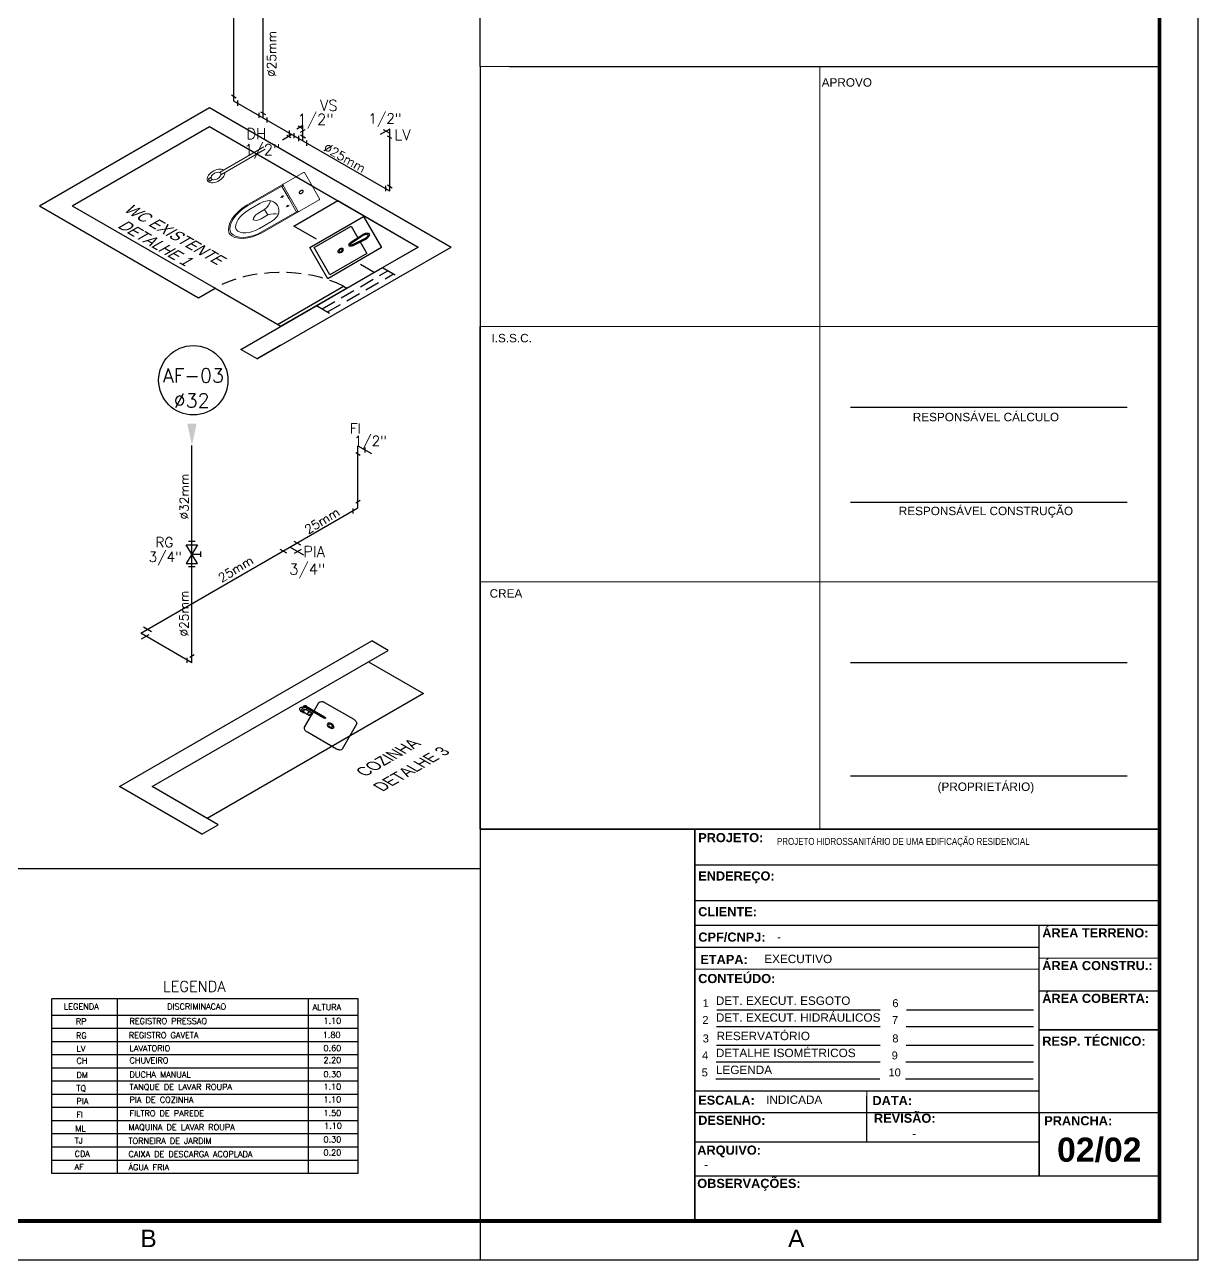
# Model space of a CAD drawing. Extents: x -210 to -126, y -135 to 724.
# Drawn here: x -156.27 to -126.03, y 604.9 to 636.73 of the extents above; entities that cross this region are included whole.
import ezdxf
from ezdxf.enums import TextEntityAlignment as Align

# ---------------------------------------------------------------- set-up
doc = ezdxf.new("R2010")
doc.units = 0
doc.header["$MEASUREMENT"] = 0
doc.linetypes.add('CONTINU', pattern=[0])
doc.linetypes.add('HIDDEN2', pattern=[0.1875, 0.125, -0.0625])
doc.layers.get('0').update_dxf_attribs({"linetype": 'CONTINUOUS'})
for name, color, linetype in [('02', 8, 'CONTINUOUS'), ('A-PEN-R', 1, 'CONTINUOUS'), ('A-PEN-Y', 2, 'CONTINUOUS'), ('AF', 5, 'CONTINUOUS'), ('CONEXAO_AG_FRIA', 2, 'CONTINUOUS'), ('CONEXÃO_HIDRÁULICA', 2, 'CONTINUOUS'), ('Diametro', 2, 'CONTINUOUS'), ('E-txt-g', 3, 'CONTINUOUS'), ('Esgoto', 5, 'CONTINUOUS'), ("LINHA - PROJETU'S", 1, 'CONTINUOUS'), ('MOB', 251, 'CONTINUOUS'), ('P2', 1, 'CONTINUOUS'), ("PRANCHA - PROJETU'S", 7, 'CONTINUOUS'), ('Prumadas_L', 1, 'CONTINUOUS'), ('Prumadas_Q', 3, 'CONTINUOUS'), ('Prumadas_T', 2, 'CONTINUOUS'), ('TEXT', 2, 'CONTINUOUS'), ('TEXTO', 4, 'CONTINUOUS')]:
    doc.layers.add(name, color=color, linetype=linetype)
doc.layers.add('E-Lay-9', color=9, linetype='CONTINUOUS', lineweight=9)
doc.layers.add('E-Txt-W', color=7, linetype='CONTINUOUS', lineweight=20)
doc.styles.add('ARIAL', font='arial.ttf', dxfattribs={"height": 2})
doc.styles.add('F2', font='swissc.ttf')
doc.styles.add('HELVET', font='HELVET.SHX')
doc.styles.add('REG60', font='romans.shx', dxfattribs={"width": 0.8, "height": 0.15})
doc.styles.add('REG80', font='romans.shx', dxfattribs={"width": 0.8, "height": 0.2})
doc.styles.add('ROMANS', font='romans', dxfattribs={"height": 0.1})

# ---------------------------------------------------------------- blocks, each defined once
blk = doc.blocks.new('ADFSGASDFG')
at = {"layer": "PRANCHA - PROJETU'S", "color": 1}
for p, q in [((360.678, 47.946), (360.678, 107.346)), ((276.578, 47.946), (360.678, 47.946))]:
    blk.add_line(p, q, dxfattribs=at)
at = {"layer": "PRANCHA - PROJETU'S", "color": 4, "const_width": 0.1}
blk.add_lwpolyline([(279.078, 106.346), (359.678, 106.346), (359.678, 48.946), (279.078, 48.946)], close=True, dxfattribs=at)
blk = doc.blocks.new('CUBA QUADRADA-flat-4-flat-1')
at = {"layer": 'MOB'}
blk.add_lwpolyline([(0, -0.2), (0.4, -0.2), (0.4, 0.2), (0, 0.2)], close=True, dxfattribs=at)
blk.add_lwpolyline([(0.1, -0.0255), (0.1, -0.175), (0.375, -0.175), (0.375, 0.175), (0.1, 0.175), (0.1, 0.0255)], dxfattribs=at)
for points in [[(0.155, -0.02), (0.055, -0.03, -1), (0.055, 0.03), (0.155, 0.02, -1)], [(0.155, -0.01), (0.055, -0.02, -1), (0.055, 0.02), (0.155, 0.01, -1)]]:
    blk.add_lwpolyline(points, format="xyb", close=True, dxfattribs=at)
for radius in [0.02, 0.0125]:
    blk.add_circle((0.2375, 0), radius, dxfattribs=at)
blk = doc.blocks.new('vaso-s')
at = {"color": 8}
for start, end in [(0, 180), (180, 0)]:
    blk.add_arc((0.08, 0), 0.0143, start, end, dxfattribs=at)
at = {"layer": 'E-Lay-9', "color": 8}
for p, q in [((0, 0.17), (0, 0)), ((0.4256, 0.175), (0.005, 0.175)), ((0.16, 0.17), (0.16, 0.17)), ((0.16, 0.17), (0.16, 0)), ((0.4256, 0.165), (0.165, 0.165)), ((0.17, 0), (0.17, 0.16)), ((0.4306, 0.12), (0.3459, 0.12)), ((0.2134, 0.06), (0.1891, 0.06)), ((0.2013, 0.0479), (0.2013, 0.0722)), ((0.3406, 0.035), (0.3406, 0)), ((0.3906, 0.035), (0.3406, 0.035)), ((0, -0.17), (0, 0)), ((0.16, -0.17), (0.16, 0)), ((0.17, 0), (0.17, -0.1601)), ((0.2134, -0.06), (0.1891, -0.06)), ((0.2013, -0.0479), (0.2013, -0.0722)), ((0.3406, -0.035), (0.3406, 0)), ((0.3906, -0.035), (0.3406, -0.035)), ((0.4306, -0.12), (0.3459, -0.12)), ((0.4256, -0.175), (0.005, -0.175)), ((0.16, -0.17), (0.16, -0.17)), ((0.4256, -0.165), (0.165, -0.165))]:
    blk.add_line(p, q, dxfattribs=at)
for centre in [(0.2013, 0.06), (0.2013, -0.06)]:
    blk.add_circle(centre, 0.005, dxfattribs=at)
for centre, radius, start, end in [((0.005, 0.17), 0.005, 90, 180), ((0.155, 0.17), 0.005, 0, 90), ((0.165, 0.17), 0.00495, 180, 270), ((0.165, 0.16), 0.00495, 0, 90), ((0.4256, -0.015), 0.19, 4.52806, 90), ((0.4256, -0.015), 0.18, 4.78019, 90), ((0.3459, 0.0375), 0.0825, 90, 163.03545), ((0.3754, 0.1358), 0.1066, 206.93947, 250.96472), ((0.4306, -0.015), 0.135, 6.37937, 90), ((0.518, -0.015), 0.2624, 163.03545, 176.7233), ((0.3906, -0.015), 0.05, 17.4576, 90), ((0.518, 0.015), 0.2624, 183.2767, 196.96455), ((0.3459, -0.0375), 0.0825, 196.96455, 270), ((0.3754, -0.1358), 0.1066, 109.03528, 153.06053), ((0.3906, 0.015), 0.05, 270, 342.5424), ((0.4256, 0.015), 0.19, 270, 355.47194), ((0.4256, 0.015), 0.18, 270, 355.21981), ((0.4306, 0.015), 0.135, 270, 353.62063), ((0.005, -0.17), 0.005, 180, 270), ((0.155, -0.17), 0.005, 270, 0), ((0.165, -0.17), 0.00495, 90, 180), ((0.165, -0.1601), 0.00495, 270, 0)]:
    blk.add_arc(centre, radius, start, end, dxfattribs=at)
blk = doc.blocks.new('Chuveiro')
at = {"layer": 'E-Lay-9', "color": 8}
for p, q in [((-0.0311, 0.0156), (-0.3604, 0.0156)), ((0.0509, 0.0156), (0.0311, 0.0156)), ((0.0509, 0.0156), (0.0509, -0.0156)), ((-0.0311, -0.0156), (-0.3604, -0.0156)), ((0.0509, -0.0156), (0.0311, -0.0156))]:
    blk.add_line(p, q, dxfattribs=at)
blk.add_circle((0, 0), 0.0348, dxfattribs=at)
for centre, radius, start, end in [((0, 0), 0.0624, 194.4775, 165.5225), ((0.0093, 0), 0.0444, 339.42663, 20.57337)]:
    blk.add_arc(centre, radius, start, end, dxfattribs=at)
blk = doc.blocks.new('TXT-AMB75')
at = {"layer": 'E-txt-g', "style": 'REG80', "width": 0.8, "flags": 8}
blk.add_attdef('TXT', text='', height=0.2, dxfattribs=at).set_placement((0.005, 0.296), align=Align.CENTER)
at = {"layer": 'E-Txt-W', "style": 'REG60', "width": 0.8, "flags": 8}
blk.add_attdef('TXT', text='', height=0.15, dxfattribs=at).set_placement((0.005, 0.027), align=Align.CENTER)
blk = doc.blocks.new('wc1')
at = {"layer": '02', "linetype": 'Continuous'}
for p, q in [((-1.4109, 0.2535), (-0.3149, 1.3495)), ((-0.3149, 1.3495), (1.2408, -0.2061)), ((-1.1988, 0.2535), (-0.3149, 1.1374)), ((-0.3149, 1.1374), (1.0286, -0.2061)), ((-1.4109, 0.2535), (-0.3856, -0.7718)), ((-1.1988, 0.2535), (-0.2795, -0.6658)), ((0.7988, -0.436), (1.0286, -0.2061)), ((0.9049, -0.542), (1.2408, -0.2061)), ((-0.1144, -1.3492), (0.7988, -0.436)), ((-0.0084, -1.4553), (0.9049, -0.542)), ((-0.3856, -0.7718), (-0.2795, -0.6658)), ((-0.2795, -0.6658), (0.1447, -1.09)), ((-0.0084, -1.4553), (-0.1144, -1.3492)), ((0.1447, -1.3022), (-0.0084, -1.4553))]:
    blk.add_line(p, q, dxfattribs=at)
at = {"layer": '02', "linetype": 'HIDDEN2'}
for p, q in [((0.4099, -0.8956), (0.8342, -0.4713)), ((0.7988, -0.436), (0.9049, -0.542)), ((0.4453, -0.9309), (0.8695, -0.5067)), ((0.3746, -0.8602), (0.4806, -0.9663))]:
    blk.add_line(p, q, dxfattribs=at)
at = {"layer": '02'}
blk.add_lwpolyline([(0.3744, -0.1176), (0.2286, 0.0282), (0.5115, 0.311), (1.0286, -0.2061), (0.7458, -0.489), (0.6572, -0.4004)], dxfattribs=at)
at = {"layer": '02', "linetype": 'Continuous'}
blk.add_lwpolyline([(0.1447, -1.09), (0.1235, -1.0688), (0.5478, -0.6446), (0.569, -0.6658)], close=True, dxfattribs=at)
at = {"layer": '02', "linetype": 'HIDDEN2'}
blk.add_arc((0.1453, -1.0906), 0.6008, 47.9376, 135, dxfattribs=at)
at = {"layer": '02', "rotation": 225}
for name, p in [('Chuveiro', (-0.2734, 0.5861)), ('vaso-s', (0.3451, 0.4773))]:
    blk.add_blockref(name, p, dxfattribs=at)
at = {"layer": '02'}
ref = blk.add_blockref('TXT-AMB75', (-0.7242, -0.2571), dxfattribs=dict(at, xscale=0.729, yscale=0.7290000000000001, zscale=0.7290000000000001, rotation=314.9999999999999))
ref.add_attrib('TXT', 'WC EXISTENTE', dxfattribs={"layer": 'E-txt-g', "color": 2, "height": 0.1, "rotation": 315, "style": 'F2'}).set_placement((-0.5685, -0.1071), align=Align.CENTER)
ref = blk.add_blockref('TXT-AMB75', (-0.8482, -0.3544), dxfattribs=dict(at, xscale=0.729, yscale=0.7290000000000001, zscale=0.7290000000000001, rotation=314.9999999999999))
ref.add_attrib('TXT', 'DETALHE 1', dxfattribs={"layer": 'E-txt-g', "color": 2, "height": 0.1, "rotation": 315, "style": 'F2'}).set_placement((-0.6926, -0.2044), align=Align.CENTER)
at = {"layer": '02', "xscale": -1, "rotation": 45}
blk.add_blockref('CUBA QUADRADA-flat-4-flat-1', (0.735, -0.0398), dxfattribs=at)
blk = doc.blocks.new('Cuba coz')
at = {"color": 8}
blk.add_line((7.5, -4.5), (7.5, -2.41), dxfattribs=at)
for points in [[(13.41, -6.5), (13.41, -20, 0.414214), (17.41, -24), (44.41, -24, 0.414214), (48.41, -20), (48.41, 20, 0.414214), (44.41, 24), (17.41, 24, 0.414214), (13.41, 20), (13.41, 0.74)], [(6.7, 1.75), (6, 1.75, 0.546464), (4.41, -0.73, -0.10784), (4.5, -1.15), (4.5, -5.5)], [(11.72, 2.5), (7.96, 2.5, 0.133256), (7.32, 2.33, 0.106756), (6.71, 1.77, 0.082828), (6.34, 0.99, 0.071352), (6.19, 0, 0.071352), (6.34, -0.99, 0.082828), (6.71, -1.77, 0.106756), (7.32, -2.33, 0.133256), (7.96, -2.5), (11.72, -2.5)], [(4.41, -0.73, 0.293273), (6, -1.75), (6.7, -1.75)], [(13.41, -1), (13.41, -4.5, 0.414214)]]:
    blk.add_lwpolyline(points, format="xyb", dxfattribs=at)
for points in [[(11.72, -2.5, 0.133256), (12.36, -2.33, 0.106756), (12.97, -1.77, 0.082828), (13.35, -0.99, 0.071352), (13.49, 0, 0.071352), (13.35, 0.99, 0.082828), (12.97, 1.77, 0.106756), (12.36, 2.33, 0.133256), (11.72, 2.5, 0.133256), (11.08, 2.33, 0.106756), (10.47, 1.77, 0.082828), (10.1, 0.99, 0.071352), (9.95, 0, 0.071352), (10.1, -0.99, 0.082828), (10.47, -1.77, 0.106756), (11.08, -2.33, 0.133256)], [(12.47, 0.75, 0.133256), (12.28, 0.7, 0.106756), (12.1, 0.53, 0.082828), (11.98, 0.3, 0.071352), (11.94, 0, 0.071352), (11.98, -0.3, 0.082828), (12.1, -0.53, 0.106756), (12.28, -0.7, 0.133256), (12.47, -0.75, 0.133256), (12.66, -0.7, 0.106756), (12.85, -0.53, 0.082828), (12.96, -0.3, 0.071352), (13, 0, 0.071352), (12.96, 0.3, 0.082828), (12.85, 0.53, 0.106756), (12.66, 0.7, 0.133256)], [(6, -6.5), (23, -6.5, 1), (23, -4.5), (6, -4.5, 1)]]:
    blk.add_lwpolyline(points, format="xyb", close=True, dxfattribs=at)
for radius in [3, 1.75]:
    blk.add_circle((30.91, 0), radius, dxfattribs=at)
for centre, radius, start, end in [((6, 0), 3.5, 45.58469, 244.62307), ((6, -5.5), 1.5, 41.81031, 318.18969), ((6, 0), 3.5, 295.37693, 314.41531), ((23, -5.5), 1.25, 233.1301, 126.8699)]:
    blk.add_arc(centre, radius, start, end, dxfattribs=at)
blk = doc.blocks.new('cozinhaa')
at = {"layer": '02', "linetype": 'Continuous'}
for p, q in [((-1.1089, -0.6596, 5.0677), (0.5174, 0.9668, 5.0677)), ((0.6235, 0.8607, 5.0677), (0.5174, 0.9668, 5.0677)), ((-0.8968, -0.6596, 5.0677), (0.6235, 0.8607, 5.0677)), ((-0.5786, -1.1899, 5.0677), (-1.1089, -0.6596, 5.0677)), ((-0.4725, -1.0838, 5.0677), (-0.8968, -0.6596, 5.0677)), ((-0.5786, -1.1899, 5.0677), (-0.4725, -1.0838, 5.0677))]:
    blk.add_line(p, q, dxfattribs=at)
at = {"layer": '02', "linetype": 'CONTINU', "elevation": 5.0677}
blk.add_lwpolyline([(0.8498, 0.3799), (-0.5432, -1.0131), (-0.8968, -0.6596), (0.4962, 0.7334)], close=True, dxfattribs=at)
at = {"layer": '02', "xscale": -0.008000000000174623, "yscale": 0.008000000000174623, "zscale": 0.008, "rotation": 134.9999999999999}
blk.add_blockref('Cuba coz', (0.0373, 0.2343), dxfattribs=at)
at = {"layer": '02'}
ref = blk.add_blockref('TXT-AMB75', (0.8069, -0.5258, 5.0677), dxfattribs=dict(at, xscale=0.729, yscale=0.729, zscale=0.7290000000000001, rotation=44.99999999999999))
ref.add_attrib('TXT', 'COZINHA', dxfattribs={"layer": 'E-txt-g', "color": 2, "height": 0.1, "rotation": 45, "style": 'F2'}).set_placement((0.6569, -0.3701, 5.0677), align=Align.CENTER)
ref = blk.add_blockref('TXT-AMB75', (0.9569, -0.6531, 5.0677), dxfattribs=dict(at, xscale=0.729, yscale=0.729, zscale=0.7290000000000001, rotation=44.99999999999999))
ref.add_attrib('TXT', 'DETALHE 3', dxfattribs={"layer": 'E-txt-g', "color": 2, "height": 0.1, "rotation": 45, "style": 'F2'}).set_placement((0.8069, -0.4975, 5.0677), align=Align.CENTER)
blk = doc.blocks.new('*U351', base_point=(2541.5, 289.3))
for p, q in [((2535.8, 298.7), (2547.3, 280)), ((2535.8, 280), (2547.3, 298.7)), ((2547.3, 298.7), (2535.8, 298.7)), ((2538.2, 302), (2544.9, 302)), ((2541.5, 289.3), (2532.6, 289.3)), ((2547.3, 280), (2535.8, 280)), ((2538.2, 276.7), (2544.9, 276.7))]:
    blk.add_line(p, q)
at = {"linetype": 'Continuous'}
blk.add_line((2532.6, 286.6), (2532.6, 292.1), dxfattribs=at)

msp = doc.modelspace()

# ---------------------------------------------------------------- linework, layer by layer
at = {"color": 4}
msp.add_line((-127.031, 615.798), (-127.031, 635.532), dxfattribs=at)
for p, q in [((-155.575, 607.133), (-155.575, 611.633)), ((-147.68, 611.633), (-155.575, 611.633)), ((-153.877, 607.133), (-153.877, 611.633)), ((-148.955, 607.133), (-148.955, 611.633)), ((-147.678, 607.133), (-147.678, 611.633)), ((-147.68, 611.209), (-155.575, 611.209)), ((-147.68, 610.869), (-155.575, 610.869)), ((-147.68, 610.529), (-155.575, 610.529)), ((-147.68, 610.19), (-155.575, 610.19)), ((-148.657, 610.19), (-155.575, 610.19)), ((-147.68, 609.85), (-155.575, 609.85)), ((-147.68, 609.51), (-155.575, 609.51)), ((-147.68, 609.171), (-155.575, 609.171)), ((-147.696, 608.831), (-155.575, 608.831)), ((-147.68, 608.491), (-155.575, 608.491)), ((-147.68, 608.152), (-155.575, 608.152)), ((-147.678, 607.812), (-155.575, 607.812)), ((-147.678, 607.472), (-155.575, 607.472)), ((-147.678, 607.133), (-155.575, 607.133))]:
    msp.add_line(p, q)
at = {"layer": 'A-PEN-R'}
for p, q in [((-144.531, 635.655), (-144.531, 663.313)), ((-194.716, 614.991), (-144.531, 614.991))]:
    msp.add_line(p, q, dxfattribs=at)
at = {"layer": 'A-PEN-Y'}
for p, q in [((-143.781, 635.655), (-127.031, 635.655)), ((-150.946, 634.923), (-150.819, 634.85)), ((-150.791, 634.779), (-150.791, 634.645)), ((-150.241, 634.461), (-150.241, 634.328)), ((-150.191, 634.487), (-150.064, 634.414)), ((-150.035, 634.343), (-150.035, 634.209)), ((-149.454, 634.007), (-149.454, 633.874)), ((-149.333, 633.937), (-149.333, 633.804)), ((-149.214, 633.866), (-149.214, 633.733)), ((-149.164, 633.892), (-149.037, 633.819)), ((-149.009, 633.748), (-149.009, 633.614)), ((-146.976, 632.576), (-146.976, 632.443)), ((-146.925, 632.602), (-146.799, 632.529)), ((-147.813, 624.271, 20.271), (-147.813, 624.138, 20.271)), ((-147.625, 624.469, 0.741), (-147.741, 624.402, 0.741)), ((-149.336, 623.429, 20.271), (-149.163, 623.329, 20.271)), ((-149.696, 623.221, 20.271), (-149.523, 623.121, 20.271)), ((-149.151, 623.209, 20.271), (-149.324, 623.109, 20.271))]:
    msp.add_line(p, q, dxfattribs=at)
at = {"layer": 'AF'}
for p, q in [((-150.883, 634.765), (-150.883, 643.966)), ((-150.128, 634.33), (-150.128, 642.33)), ((-146.863, 632.444), (-150.883, 634.765)), ((-149.101, 633.734), (-149.101, 634.134)), ((-146.863, 632.444), (-146.863, 634.044)), ((-151.961, 620.291, 20.271), (-151.961, 625.891, 20.271)), ((-147.683, 624.283, 0.741), (-147.683, 625.883, 0.741)), ((-147.683, 625.883, 0.741), (-147.337, 625.683, 0.741)), ((-149.434, 623.273, 20.271), (-149.087, 623.073, 20.271))]:
    msp.add_line(p, q, dxfattribs=at)
at = {"layer": 'AF', "linetype": 'Continuous'}
for p, q in [((-149.101, 634.134), (-149.257, 634.044)), ((-149.384, 633.9), (-149.631, 633.757)), ((-146.863, 634.044), (-147.115, 633.899)), ((-153.28, 621.052, 20.271), (-147.683, 624.283, 20.271)), ((-151.961, 620.291, 20.271), (-153.28, 621.052, 20.271))]:
    msp.add_line(p, q, dxfattribs=at)
at = {"layer": 'CONEXAO_AG_FRIA'}
for p, q in [((-149.225, 634.124), (-149.118, 634.063)), ((-149.516, 633.885), (-149.41, 633.823)), ((-149.16, 633.959), (-149.042, 634.028))]:
    msp.add_line(p, q, dxfattribs=at)
at = {"layer": 'CONEXÃO_HIDRÁULICA'}
for p, q in [((-147.037, 634.031), (-146.883, 633.942)), ((-146.807, 633.796), (-146.919, 633.861)), ((-147.496, 625.712, 0.741), (-147.496, 625.841, 0.741)), ((-147.627, 625.635, 0.741), (-147.739, 625.7, 0.741)), ((-153.213, 621.215, 20.271), (-153.002, 621.094, 20.271)), ((-153.263, 620.907, 20.271), (-153.062, 621.023, 20.271)), ((-152.017, 620.439, 20.271), (-151.905, 620.504, 20.271)), ((-152.086, 620.291, 20.271), (-152.086, 620.421, 20.271))]:
    msp.add_line(p, q, dxfattribs=at)
at = {"layer": 'E-txt-g'}
for p, q in [((-127.865, 626.868), (-134.991, 626.868)), ((-127.865, 624.42), (-134.991, 624.42)), ((-127.865, 620.29), (-134.991, 620.29)), ((-127.865, 617.375), (-134.991, 617.375))]:
    msp.add_line(p, q, dxfattribs=at)
at = {"layer": "LINHA - PROJETU'S", "color": 1}
msp.add_line((-144.531, 616.002), (-144.531, 628.954), dxfattribs=at)
at = {"layer": "LINHA - PROJETU'S", "color": 1, "const_width": 0.03}
for points in [[(-144.531, 616.002), (-144.531, 635.655), (-126.984, 635.655)], [(-135.781, 616.002), (-135.781, 635.655)], [(-127.031, 628.954), (-144.531, 628.954)], [(-127.031, 622.376), (-144.531, 622.376)], [(-127.031, 616.002), (-144.531, 616.002), (-144.531, 604.913)], [(-139.007, 605.913), (-139.007, 616.002)], [(-139.007, 615.083), (-127.031, 615.083)], [(-139.007, 615.083), (-127.031, 615.083)], [(-139.007, 614.164), (-127.031, 614.164)], [(-139.007, 613.526), (-127.031, 613.526)], [(-139.007, 613.526), (-127.031, 613.526)], [(-139.007, 613.526), (-127.031, 613.526)], [(-130.134, 613.526), (-130.134, 607.084)], [(-130.134, 612.962), (-139.007, 612.962)], [(-139.007, 612.962), (-130.134, 612.962)], [(-127.031, 612.683), (-130.134, 612.683)], [(-139.007, 612.398), (-130.134, 612.398)], [(-130.134, 611.839), (-127.031, 611.839)], [(-127.031, 610.839), (-130.134, 610.839)], [(-130.134, 609.26), (-139.007, 609.26)], [(-134.57, 609.26), (-134.57, 607.952)], [(-139.007, 608.706), (-127.031, 608.706)], [(-130.134, 607.952), (-134.57, 607.952), (-134.57, 608.706)], [(-130.134, 608.706), (-130.134, 607.952)], [(-134.57, 607.952), (-139.007, 607.952)], [(-127.031, 607.073), (-139.007, 607.073)]]:
    msp.add_lwpolyline(points, dxfattribs=at)
at = {"layer": "LINHA - PROJETU'S", "color": 1}
for points in [[(-139.007, 616.002), (-139.007, 605.913)], [(-130.134, 608.706), (-130.134, 607.084)]]:
    msp.add_lwpolyline(points, dxfattribs=at)
at = {"layer": 'P2'}
msp.add_line((-127.031, 616.002), (-144.531, 616.002), dxfattribs=at)
at = {"layer": "PRANCHA - PROJETU'S", "color": 1}
for p, q in [((-144.531, 616.002), (-144.531, 605.913)), ((-134.57, 608.706), (-134.57, 609.132)), ((-139.007, 607.073), (-127.031, 607.073))]:
    msp.add_line(p, q, dxfattribs=at)
at = {"layer": "PRANCHA - PROJETU'S"}
for p, q in [((-127.031, 616.002), (-127.031, 605.913)), ((-144.531, 605.913), (-127.031, 605.913)), ((-144.531, 605.913), (-127.031, 605.913)), ((-144.531, 605.913), (-127.031, 605.913)), ((-142.759, 605.913), (-127.031, 605.913)), ((-138.195, 605.913), (-127.356, 605.913)), ((-138.195, 605.913), (-127.031, 605.913))]:
    msp.add_line(p, q, dxfattribs=at)
at = {"layer": "PRANCHA - PROJETU'S", "color": 6}
for p, q in [((-138.434, 611.353), (-134.228, 611.353)), ((-133.548, 611.353), (-130.654, 611.353)), ((-133.548, 611.353), (-130.276, 611.353)), ((-138.443, 610.919), (-134.228, 610.919)), ((-133.557, 610.919), (-130.276, 610.919)), ((-138.443, 610.444), (-134.228, 610.444)), ((-133.557, 610.444), (-130.276, 610.444)), ((-138.452, 610.007), (-134.228, 610.007)), ((-138.452, 610.007), (-134.228, 610.007)), ((-133.566, 610.007), (-130.276, 610.007)), ((-133.566, 610.007), (-130.276, 610.007)), ((-138.461, 609.57), (-134.237, 609.57)), ((-138.461, 609.57), (-134.237, 609.57)), ((-133.575, 609.57), (-130.285, 609.57)), ((-133.575, 609.57), (-130.285, 609.57))]:
    msp.add_line(p, q, dxfattribs=at)
at = {"layer": "PRANCHA - PROJETU'S", "color": 1}
for points in [[(-127.031, 616.002), (-144.531, 616.002), (-144.531, 605.913)], [(-139.007, 608.357), (-139.007, 616.002)], [(-130.134, 607.084), (-130.134, 613.526)], [(-130.134, 611.839), (-127.031, 611.839)], [(-130.134, 610.839), (-127.031, 610.839)], [(-127.031, 609.132), (-126.991, 609.132)], [(-139.007, 608.706), (-127.031, 608.706)], [(-134.57, 607.952), (-134.57, 608.706)], [(-139.007, 605.913), (-139.007, 608.357)], [(-130.134, 608.357), (-130.134, 608.36)], [(-139.007, 607.952), (-130.134, 607.952)]]:
    msp.add_lwpolyline(points, dxfattribs=at)
at = {"layer": 'Prumadas_L'}
msp.add_solid([(-151.961, 625.891, 20.271), (-151.841, 626.454, 20.271), (-152.081, 626.454, 20.271)], dxfattribs=at)
at = {"layer": 'Prumadas_Q'}
msp.add_circle((-151.926, 627.571, 20.271), 0.893, dxfattribs=at)

# ---------------------------------------------------------------- block references
at = {"layer": 'AF', "linetype": 'Continuous', "xscale": 4, "yscale": 2.3094, "zscale": 4}
msp.add_blockref('cozinhaa', (-149.395, 618.624), dxfattribs=at)
at = {"layer": 'CONEXAO_AG_FRIA', "xscale": -0.02560000000084983, "yscale": 0.02559999999994034, "zscale": 2.56}
msp.add_blockref('*U351', (-151.961, 623.091, 20.271), dxfattribs=at)
at = {"layer": 'Esgoto', "linetype": 'Continuous', "xscale": 4, "yscale": 2.3094, "zscale": 4}
msp.add_blockref('wc1', (-150.248, 631.48), dxfattribs=at)
at = {"layer": "PRANCHA - PROJETU'S", "color": 1}
msp.add_blockref('ADFSGASDFG', (-486.709, 556.967), dxfattribs=at)

# ---------------------------------------------------------------- texts
at = {"color": 3, "style": 'ROMANS'}
for s, height, p in [('LEGENDA', 0.1528, (-155.261, 611.51)), ('DISCRIMINACAO', 0.15284, (-152.6, 611.51)), ('ALTURA', 0.1528, (-148.85, 611.494)), ('RP ', 0.1528, (-154.951, 611.129)), ('REGISTRO PRESSAO', 0.15284, (-153.57, 611.137)), ('1.10', 0.1528, (-148.572, 611.146)), ('RG', 0.1528, (-154.949, 610.763)), ('REGISTRO GAVETA', 0.15284, (-153.588, 610.772)), ('1.80', 0.1528, (-148.591, 610.78)), ('LV', 0.1528, (-154.936, 610.426)), ('LAVATORIO', 0.1528, (-153.57, 610.435)), ('0.60', 0.1528, (-148.572, 610.443)), ('CH', 0.1528, (-154.936, 610.115)), ('CHUVEIRO', 0.1528, (-153.57, 610.124)), ('2.20', 0.1528, (-148.572, 610.132)), ('DM', 0.1528, (-154.936, 609.749)), ('DUCHA MANUAL', 0.15284, (-153.57, 609.758)), ('0.30', 0.1528, (-148.572, 609.766)), ('TQ', 0.1528, (-154.939, 609.406)), ('TANQUE DE LAVAR ROUPA', 0.15284, (-153.57, 609.439)), ('1.10', 0.1528, (-148.572, 609.448)), ('PIA', 0.1528, (-154.939, 609.077)), ('PIA DE COZINHA', 0.15284, (-153.57, 609.11)), ('1.10', 0.1528, (-148.572, 609.118)), ('FI', 0.1528, (-154.939, 608.727)), ('FILTRO DE PAREDE', 0.15284, (-153.57, 608.761)), ('1.50', 0.1528, (-148.572, 608.769)), ('ML', 0.1528, (-154.967, 608.372)), ('MAQUINA DE LAVAR ROUPA', 0.15284, (-153.597, 608.405)), ('1.10', 0.1528, (-148.556, 608.439)), ('TJ', 0.1528, (-154.983, 608.057)), ('TORNEIRA DE JARDIM', 0.15284, (-153.597, 608.049)), ('0.30', 0.1528, (-148.57, 608.09)), ('CDA', 0.1528, (-154.983, 607.717)), ('CAIXA DE DESCARGA ACOPLADA', 0.15284, (-153.597, 607.71)), ('0.20', 0.1528, (-148.57, 607.75)), ('AF', 0.1528, (-154.983, 607.378)), ('ÁGUA FRIA', 0.1528, (-153.597, 607.37))]:
    msp.add_text(s, height=height, dxfattribs=at).set_placement(p, align=Align.TOP_LEFT)
at = {"layer": 'CONEXAO_AG_FRIA', "style": 'ROMANS'}
for s, height, p in [('VS', 0.28, (-148.663, 634.512)), ('1/2"', 0.28, (-149.243, 634.152)), ('1/2"', 0.256, (-147.414, 634.188)), ('DH', 0.28, (-150.56, 633.783)), ('LV', 0.28, (-146.744, 633.753)), ('1/2"', 0.28, (-150.616, 633.374)), ('FI', 0.256, (-147.89, 626.2, 0.741)), ('1/2"', 0.256, (-147.791, 625.879, 0.741)), ('RG', 0.256, (-152.902, 623.269, 20.271)), ('PIA', 0.28, (-149.094, 623.014, 20.271)), ('3/4"', 0.256, (-153.077, 622.891, 20.271)), ('3/4"', 0.28, (-149.456, 622.564, 20.271))]:
    msp.add_text(s, height=height, dxfattribs=at).set_placement(p)
at = {"layer": 'Diametro', "style": 'ROMANS'}
for s, rotation, p in [('%%C25mm', 90, (-149.795, 635.977)), ('%%C25mm', 330, (-148.083, 633.202)), ('%%C32mm', 90, (-152.046, 624.575, 20.271)), ('%%C25mm', 90, (-152.05, 621.561, 20.271))]:
    msp.add_text(s, height=0.2304, rotation=rotation, dxfattribs=at).set_placement(p, align=Align.CENTER)
for p in [(-148.97, 623.597, 20.271), (-151.196, 622.354, 20.271)]:
    msp.add_text('25mm', height=0.2304, rotation=31.465, dxfattribs=at).set_placement(p)
at = {"layer": "PRANCHA - PROJETU'S", "color": 2, "style": 'ARIAL'}
for s, height, p in [('APROVO', 0.2168, (-135.087, 635.244)), ('I.S.S.C.', 0.2168, (-143.723, 628.657)), ('RESPONSÁVEL CÁLCULO', 0.21676, (-131.503, 626.65)), ('RESPONSÁVEL CONSTRUÇÃO', 0.21676, (-131.503, 624.201)), ('CREA', 0.2168, (-143.87, 622.079)), ('(PROPRIETÁRIO)', 0.21676, (-131.504, 617.095))]:
    msp.add_text(s, height=height, dxfattribs=at).set_placement(p, align=Align.MIDDLE)
for s, height, p in [('-', 0.217, (-136.884, 613.121)), ('EXECUTIVO', 0.2168, (-137.215, 612.555)), ('DET. EXECUT. ESGOTO', 0.21676, (-138.461, 611.478)), ('DET. EXECUT. HIDRÁULICOS', 0.21676, (-138.461, 611.045)), ('RESERVATÓRIO', 0.21676, (-138.443, 610.57)), ('DETALHE ISOMÉTRICOS', 0.21676, (-138.461, 610.133)), ('LEGENDA', 0.2168, (-138.461, 609.696)), ('INDICADA', 0.2168, (-137.167, 608.927)), ('-', 0.217, (-133.401, 608.055)), ('-', 0.217, (-138.763, 607.26))]:
    msp.add_text(s, height=height, dxfattribs=at).set_placement(p)
at = {"layer": "PRANCHA - PROJETU'S", "style": 'ARIAL'}
for s, height, p in [('1', 0.205, (-138.801, 611.42)), ('6', 0.205, (-133.915, 611.42)), ('2', 0.205, (-138.81, 610.986)), ('7', 0.205, (-133.924, 610.986)), ('3', 0.205, (-138.801, 610.511)), ('8', 0.205, (-133.915, 610.511)), ('4', 0.205, (-138.819, 610.074)), ('9', 0.205, (-133.933, 610.074)), ('5', 0.205, (-138.828, 609.637)), ('10', 0.2047, (-134.014, 609.637))]:
    msp.add_text(s, height=height, dxfattribs=at).set_placement(p)
at = {"layer": "PRANCHA - PROJETU'S", "color": 50, "linetype": 'Continuous', "style": 'ARIAL'}
for s, p in [('B', (-153.079, 605.463)), ('A', (-136.391, 605.463))]:
    msp.add_text(s, height=0.45, dxfattribs=at).set_placement(p, align=Align.MIDDLE)
at = {"layer": "PRANCHA - PROJETU'S", "color": 3, "char_height": 0.23508, "width": 8.80966, "attachment_point": 1, "style": 'HELVET'}
for s, insert in [('{\\fArial|b1|i0|c0|p34;PROJETO:}', (-138.917, 615.905)), ('{\\fArial|b1|i0|c0|p34;ENDEREÇO:}', (-138.917, 614.918)), ('{\\fArial|b1|i0|c0|p34;CLIENTE:}', (-138.917, 613.997)), ('{\\fArial|b1|i0|c0|p34;ÁREA TERRENO:}', (-130.052, 613.451)), ('{\\fArial|b1|i0|c0|p34;CPF/CNPJ:}', (-138.914, 613.343)), ('{\\fArial|b1|i0|c0|p34;ETAPA:}', (-138.862, 612.767)), ('{\\fArial|b1|i0|c0|p34;ÁREA CONSTRU.:}', (-130.052, 612.609)), ('{\\fArial|b1|i0|c0|p34;CONTEÚDO:}', (-138.917, 612.275)), ('{\\fArial|b1|i0|c0|p34;ÁREA COBERTA:}', (-130.052, 611.764)), ('{\\fArial|b1|i0|c0|p34;RESP. TÉCNICO:}', (-130.052, 610.663)), ('{\\fArial|b1|i0|c0|p34;ESCALA:}', (-138.917, 609.14)), ('{\\fArial|b1|i0|c0|p34;DATA:}', (-134.427, 609.131)), ('{\\fArial|b1|i0|c0|p34;REVISÃO:}', (-134.388, 608.676)), ('{\\fArial|b1|i0|c0|p34;DESENHO:}', (-138.917, 608.623)), ('{\\fArial|b1|i0|c0|p34;PRANCHA:}', (-130.001, 608.611)), ('{\\fArial|b1|i0|c0|p34;ARQUIVO:}', (-138.941, 607.854)), ('{\\fArial|b1|i0|c0|p34;OBSERVAÇÕES:}', (-138.941, 606.997))]:
    msp.add_mtext(s, dxfattribs=dict(at, insert=insert))
at = {"layer": "PRANCHA - PROJETU'S", "color": 2, "insert": (-129.67, 608.059), "char_height": 0.62207, "width": 23.31203, "attachment_point": 1, "style": 'HELVET'}
msp.add_mtext('{\\fArial|b1|i0|c0|p34;02/02}', dxfattribs=at)
at = {"layer": 'Prumadas_T', "style": 'ROMANS'}
for s, p in [('AF-03', (-151.924, 627.514, 20.271)), ('%%C32', (-151.969, 626.866, 20.271))]:
    msp.add_text(s, height=0.36, dxfattribs=at).set_placement(p, align=Align.CENTER)
at = {"layer": 'TEXT', "style": 'ROMANS'}
msp.add_text('LEGENDA', height=0.2751, dxfattribs=at).set_placement((-152.71, 612.091, 26.655), align=Align.TOP_LEFT)
at = {"layer": 'TEXTO', "color": 2, "style": 'F2'}
msp.add_text('PROJETO HIDROSSANITÁRIO DE UMA EDIFICAÇÃO RESIDENCIAL', height=0.17883, dxfattribs=at).set_placement((-136.887, 615.601))

doc.saveas('drawing.dxf')
